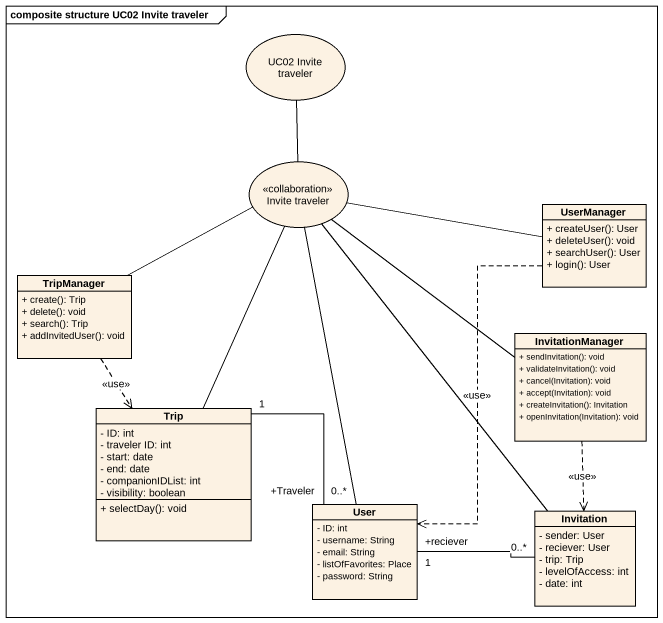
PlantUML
@startuml
mainframe composite structure UC02 Invite traveler
allowmixing
hide circle
hide empty members
skinparam classAttributeIconSize 0
usecase "UC02 Invite traveler" as UC02_Invite_traveler
usecase "Invite traveler" as Invite_traveler <<collaboration>>
class UserManager {
  + createUser(): User
  + deleteUser(): void
  + searchUser(): User
  + login(): User
}
class TripManager {
  + create(): Trip
  + delete(): void
  + search(): Trip
  + addInvitedUser(): void
}
class InvitationManager {
  + sendInvitation(): void
  + validateInvitation(): void
  + cancel(Invitation): void
  + accept(Invitation): void
  + createInvitation(): Invitation
  + openInvitation(Invitation): void
}
class Trip {
  - ID: int
  - traveler ID: int
  - start: date
  - end: date
  - companionIDList: int
  - visibility: boolean
  + selectDay(): void
}
class User {
  - ID: int
  - username: String
  - email: String
  - listOfFavorites: Place
  - password: String
}
class Invitation {
  - sender: User
  - reciever: User
  - trip: Trip
  - levelOfAccess: int
  - date: int
}
Invite_traveler -up- UC02_Invite_traveler
Invite_traveler -- InvitationManager
Invite_traveler -- User
Invite_traveler -- Invitation
UserManager -left- Invite_traveler
UserManager ..> User : <<use>>
TripManager -right- Invite_traveler
TripManager ..> Trip : <<use>>
InvitationManager ..> Invitation : <<use>>
Trip -up- Invite_traveler
User "+Traveler\n0..*" -left- "1" Trip
User "+reciever\n1" -right- "0..*" Invitation
@enduml
